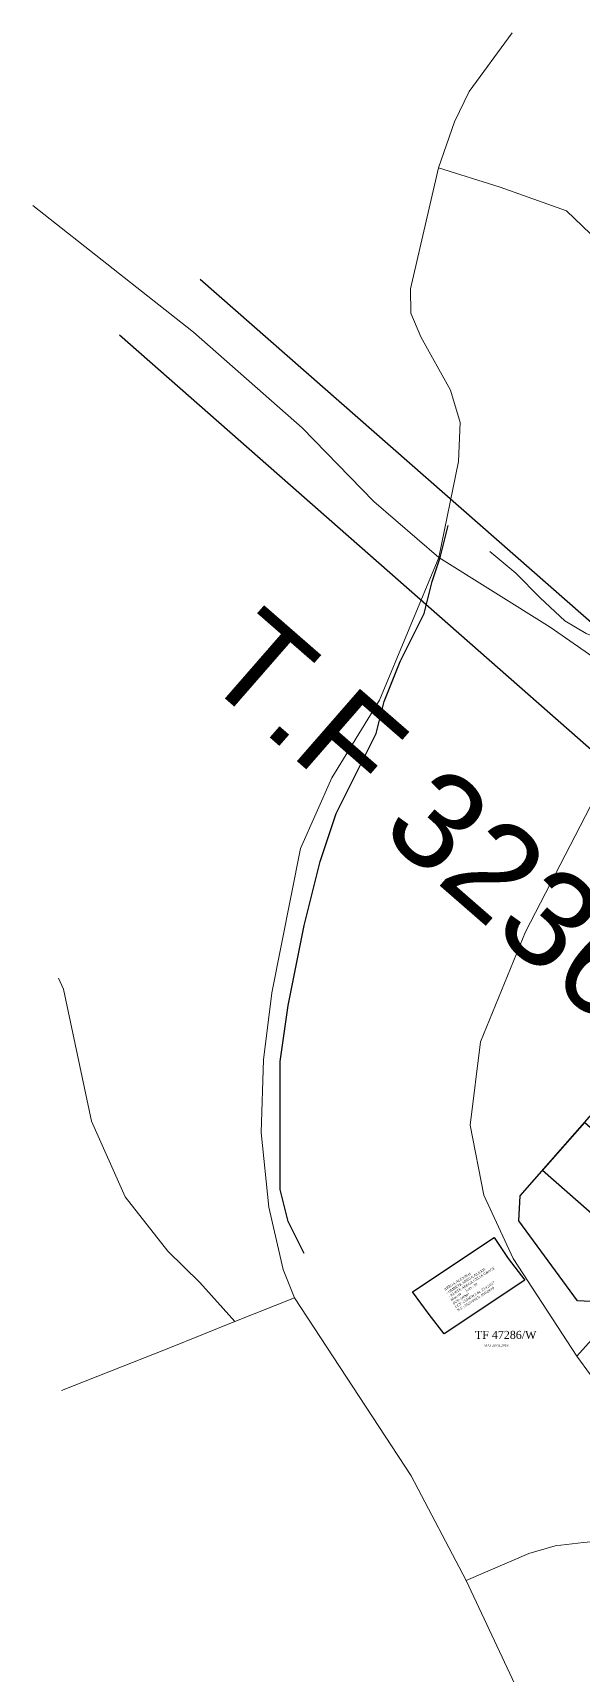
# Model space of a CAD drawing. Header units: millimetres. Extents: x 587399 to 927168, y 438565 to 1444955.
# Drawn here: x 588616 to 588788, y 444428 to 444941 of the extents above; entities that cross this region are included whole.
import ezdxf

# ---------------------------------------------------------------- set-up
doc = ezdxf.new("R2010")
doc.units = ezdxf.units.MM
doc.header["$LTSCALE"] = 2
doc.layers.add('drains_fossés', color=120, linetype='Continuous', lineweight=20)
doc.layers.add('Roads_others', color=24, linetype='Continuous', lineweight=9)
doc.layers.add('end maj 26 02 2021', color=7, linetype='Continuous')
doc.styles.get("Standard").update_dxf_attribs({"font": 'arial.ttf'})
doc.styles.add('Times 1.0', font='times.ttf', dxfattribs={"width": 0.99, "height": 1})

msp = doc.modelspace()

# ---------------------------------------------------------------- linework, layer by layer
at = {"layer": 'drains_fossés'}
msp.add_lwpolyline([(588759.115, 444779.376), (588767.303, 444772.575), (588774.871, 444764.888), (588782.538, 444757.743), (588789.214, 444753.715), (588795.544, 444751.178)], dxfattribs=at)
at = {"layer": 'end maj 26 02 2021', "color": 3, "linetype": 'ByBlock'}
for p, q in [((589004.26, 444569.74), (588668.629, 444864.394)), ((588643.376, 444847.097), (589003.895, 444530.13))]:
    msp.add_line(p, q, dxfattribs=at)
at = {"layer": 'end maj 26 02 2021', "flags": 128}
for points in [[(588743.607, 444777.492), (588746.107, 444787.492)], [(588743.607, 444777.492), (588746.107, 444787.492)], [(588743.607, 444777.492), (588746.107, 444787.492)], [(588701.107, 444559.992), (588696.107, 444569.992), (588693.607, 444579.992), (588693.607, 444587.492), (588693.607, 444597.492), (588693.607, 444607.492), (588693.607, 444619.992), (588696.107, 444637.492), (588698.607, 444649.992), (588701.107, 444662.492), (588703.607, 444672.492), (588706.107, 444682.492), (588708.607, 444689.992), (588711.107, 444697.492), (588716.107, 444707.492), (588723.607, 444722.492), (588726.107, 444732.492), (588731.107, 444744.992), (588736.107, 444754.992), (588738.607, 444759.992), (588741.107, 444769.992), (588743.607, 444777.492)], [(588701.107, 444559.992), (588696.107, 444569.992), (588693.607, 444579.992), (588693.607, 444587.492), (588693.607, 444597.492), (588693.607, 444607.492), (588693.607, 444619.992), (588696.107, 444637.492), (588698.607, 444649.992), (588701.107, 444662.492), (588703.607, 444672.492), (588706.107, 444682.492), (588708.607, 444689.992), (588711.107, 444697.492), (588716.107, 444707.492), (588723.607, 444722.492), (588726.107, 444732.492), (588731.107, 444744.992), (588736.107, 444754.992), (588738.607, 444759.992), (588741.107, 444769.992), (588743.607, 444777.492)], [(588701.107, 444559.992), (588696.107, 444569.992), (588693.607, 444579.992), (588693.607, 444587.492), (588693.607, 444597.492), (588693.607, 444607.492), (588693.607, 444619.992), (588696.107, 444637.492), (588698.607, 444649.992), (588701.107, 444662.492), (588703.607, 444672.492), (588706.107, 444682.492), (588708.607, 444689.992), (588711.107, 444697.492), (588716.107, 444707.492), (588723.607, 444722.492), (588726.107, 444732.492), (588731.107, 444744.992), (588736.107, 444754.992), (588738.607, 444759.992), (588741.107, 444769.992), (588743.607, 444777.492)]]:
    msp.add_lwpolyline(points, dxfattribs=at)
at = {"layer": 'end maj 26 02 2021', "linetype": 'ByBlock', "ltscale": 0.0014, "flags": 128}
msp.add_lwpolyline([(588868.369, 444638.638), (588868.818, 444631.578), (588792.737, 444544.908), (588786.497, 444545.198), (588768.24, 444570.241), (588768.601, 444578.041), (588838.782, 444657.992), (588845.832, 444658.441), (588868.369, 444638.638), (588868.818, 444631.578)], dxfattribs=at)
msp.add_lwpolyline([(588788.809, 444600.921), (588818.952, 444574.727), (588805.595, 444559.534), (588775.569, 444585.931)], close=True, dxfattribs=at)
at = {"layer": 'end maj 26 02 2021', "color": 150, "flags": 128}
msp.add_lwpolyline([(588760.52, 444565.019), (588764.89, 444558.437), (588770.102, 444551.622), (588744.854, 444534.88), (588740.223, 444540.957), (588734.953, 444548.065)], close=True, dxfattribs=at)
msp.add_lwpolyline([(588760.52, 444565.019), (588764.89, 444558.437), (588770.102, 444551.622), (588744.854, 444534.88), (588740.223, 444540.957), (588734.953, 444548.065)], close=True, dxfattribs=at)
msp.add_lwpolyline([(588760.52, 444565.019), (588764.89, 444558.437), (588770.102, 444551.622), (588744.854, 444534.88), (588740.223, 444540.957), (588734.953, 444548.065)], close=True, dxfattribs=at)
at = {"layer": 'Roads_others'}
for points in [[(588766.083, 444941.488), (588752.702, 444923.136), (588748.093, 444913.668), (588743.045, 444899.314), (588734.301, 444861.455), (588734.453, 444853.905), (588737.59, 444846.512), (588746.843, 444829.818), (588749.828, 444819.761), (588749.396, 444807.49), (588743.175, 444777.481)], [(588824.755, 444475.405), (588786.293, 444527.866), (588766.458, 444558.457), (588757.214, 444578.269), (588753.018, 444600.153), (588756.268, 444626.178), (588770.233, 444660.506), (588790.443, 444699.57), (588801.138, 444718.506), (588808.127, 444734.786), (588820.149, 444769.399), (588824.589, 444792.772), (588821.585, 444821.456), (588814.107, 444851.031), (588803.08, 444866.696), (588783.112, 444885.9), (588762.412, 444893.275), (588743.045, 444899.314)], [(588808.127, 444734.786), (588778.021, 444755.749), (588743.175, 444777.481), (588722.898, 444795.038), (588700.551, 444818.088), (588666.574, 444847.924), (588616.357, 444887.517)], [(588787.769, 444381.006), (588751.77, 444457.823), (588734.508, 444490.517), (588698.064, 444546.163), (588694.547, 444554.981), (588690.065, 444574.5), (588687.722, 444597.811), (588688.388, 444620.496), (588690.988, 444641.514), (588700.013, 444686.537), (588709.739, 444708.656), (588724.613, 444732.88), (588743.175, 444777.481)], [(588624.342, 444646.014), (588625.977, 444642.622), (588634.654, 444601.363), (588645.246, 444577.717), (588658.518, 444560.717), (588668.507, 444550.965), (588679.476, 444538.694)], [(588786.293, 444527.866), (588821.834, 444567.388), (588856.186, 444608.379), (588895.005, 444645.096), (588902.751, 444647.624), (588909.891, 444646.294), (588968.038, 444580.167)], [(589044.338, 444636.377), (588968.038, 444580.167), (588951.065, 444567.658), (588908.516, 444530.937), (588875.497, 444501.179), (588866.864, 444496.594), (588824.755, 444475.405), (588814.034, 444472.432), (588804.355, 444471.096), (588788.359, 444469.676), (588779.568, 444468.628), (588771.311, 444466.255), (588751.77, 444457.823)], [(588625.356, 444517.206), (588658.847, 444530.405), (588679.476, 444538.694), (588698.064, 444546.163)]]:
    msp.add_lwpolyline(points, dxfattribs=at)

# ---------------------------------------------------------------- texts
at = {"layer": 'end maj 26 02 2021', "color": 1, "linetype": 'ByBlock'}
msp.add_text('T.F 32368/W', height=30, rotation=318.91554, dxfattribs=at).set_placement((588668.182, 444740.603))
at = {"layer": 'end maj 26 02 2021', "color": 150, "linetype": 'ByBlock', "lineweight": -3, "ltscale": 0.0014, "insert": (588744.683, 444549.005), "char_height": 0.7712, "width": 45.66822, "attachment_point": 1, "rotation": 32.35108, "style": 'Times 1.0'}
msp.add_mtext('{\\fTimes New Roman|b0|i0|c186|p18;\\W1;\\C256;ABEGA ALEXIS\\fTimes New Roman|b0|i0|c0|p18; et\\P- OMBETE ABEGA ALEXIS\\P- KUETE ABEGA CELIA GRACE\\fTimes New Roman|b0|i0|c186|p18;\\PBloc:04      Lots : 10\\PSUP: 500m²\\PCCP: 255M/W3 du  27/12/017\\PN.E : 0515/018 le 20/02/018}', dxfattribs=at)
msp.add_mtext('{\\fTimes New Roman|b0|i0|c186|p18;\\W1;\\C256;ABEGA ALEXIS\\fTimes New Roman|b0|i0|c0|p18; et\\P- OMBETE ABEGA ALEXIS\\P- KUETE ABEGA CELIA GRACE\\fTimes New Roman|b0|i0|c186|p18;\\PBloc:04      Lots : 10\\PSUP: 500m²\\PCCP: 255M/W3 du  27/12/017\\PN.E : 0515/018 le 20/02/018}', dxfattribs=at)
msp.add_mtext('{\\fTimes New Roman|b0|i0|c186|p18;\\W1;\\C256;ABEGA ALEXIS\\fTimes New Roman|b0|i0|c0|p18; et\\P- OMBETE ABEGA ALEXIS\\P- KUETE ABEGA CELIA GRACE\\fTimes New Roman|b0|i0|c186|p18;\\PBloc:04      Lots : 10\\PSUP: 500m²\\PCCP: 255M/W3 du  27/12/017\\PN.E : 0515/018 le 20/02/018}', dxfattribs=at)
at = {"layer": 'end maj 26 02 2021', "color": 150, "linetype": 'ByBlock', "lineweight": -3, "ltscale": 0.0014, "insert": (588754.464, 444535.81), "char_height": 2.5017, "width": 59.32353, "attachment_point": 1, "style": 'Times 1.0'}
msp.add_mtext('{\\C1;TF 47286/W\\P   \\H0.3x;MAJ 20.02.2018}', dxfattribs=at)
msp.add_mtext('{\\C1;TF 47286/W\\P   \\H0.3x;MAJ 20.02.2018}', dxfattribs=at)
msp.add_mtext('{\\C1;TF 47286/W\\P   \\H0.3x;MAJ 20.02.2018}', dxfattribs=at)

doc.saveas('drawing.dxf')
